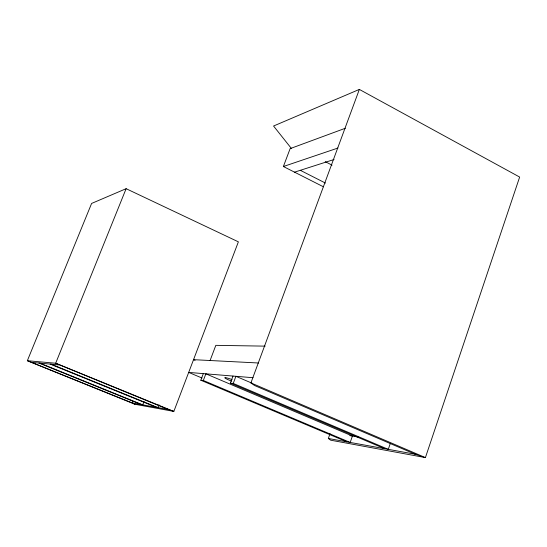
<?xml version="1.0" encoding="UTF-8"?>
<svg xmlns="http://www.w3.org/2000/svg" width="547" height="547" viewBox="0 0 547 547"><rect width="100%" height="100%" fill="white"/><g stroke="black" fill="none" stroke-linecap="round" stroke-linejoin="round"><path stroke-width="0.82" d="M390.36 443.282L388.281 449.347L233.248 383.42L230.355 383.139L232.995 376.062M291.291 148.333L273.555 126.022L359.352 89.414L519.65 177.064L425.416 457.586L330.716 440.205L328.323 438.482L330.019 433.682M250.916 382.907L425.416 457.586L415.269 454.242L254.56 385.519L250.916 382.907L359.352 89.414M233.248 383.42L235.901 376.302L252.393 383.358M210.096 360.5L215.819 345.348L265.138 346.135M323.434 186.8L283.38 166.514L290.136 148.627L345.383 128.244M203.34 380.48L205.857 373.82L352.425 436.048L350.189 442.448L203.34 380.48L200.817 380.227L203.32 373.615M159.006 404.78L157.919 407.604L51.206 364.186M144.052 401.471L142.74 404.855L39.904 363.126M133.051 401.409L132.436 402.989L134.911 404.267L173.843 411.412L238.383 241.842L126.125 188.688L91.602 203.443L27.35 360.712L134.911 404.267M126.125 188.688L55.678 363.229L27.35 360.712L132.436 402.989L168.25 409.477L173.843 411.412L55.678 363.229L168.25 409.477M283.38 166.514L337.937 148.039M294.532 172.161L334.067 159.492M258.56 362.996L193.542 359.673L195.115 360.35M253.07 377.717L188.701 372.411L202.014 378.039M32.246 362.408L58.919 364.904M349.772 435.603L358.155 437.026M328.323 438.482L415.269 454.242M38.919 363.03L141.42 404.616M50.139 364.083L156.49 407.344M200.817 380.227L346.962 441.86M230.355 383.139L384.609 448.684M300.317 170.308L325.431 183.067M325.239 161.645L332.05 165.16M231.737 381.163A7.323 0.793 20.6 0 1 224.755 377.703A7.323 0.793 20.6 0 1 232.072 379.597"/></g></svg>
